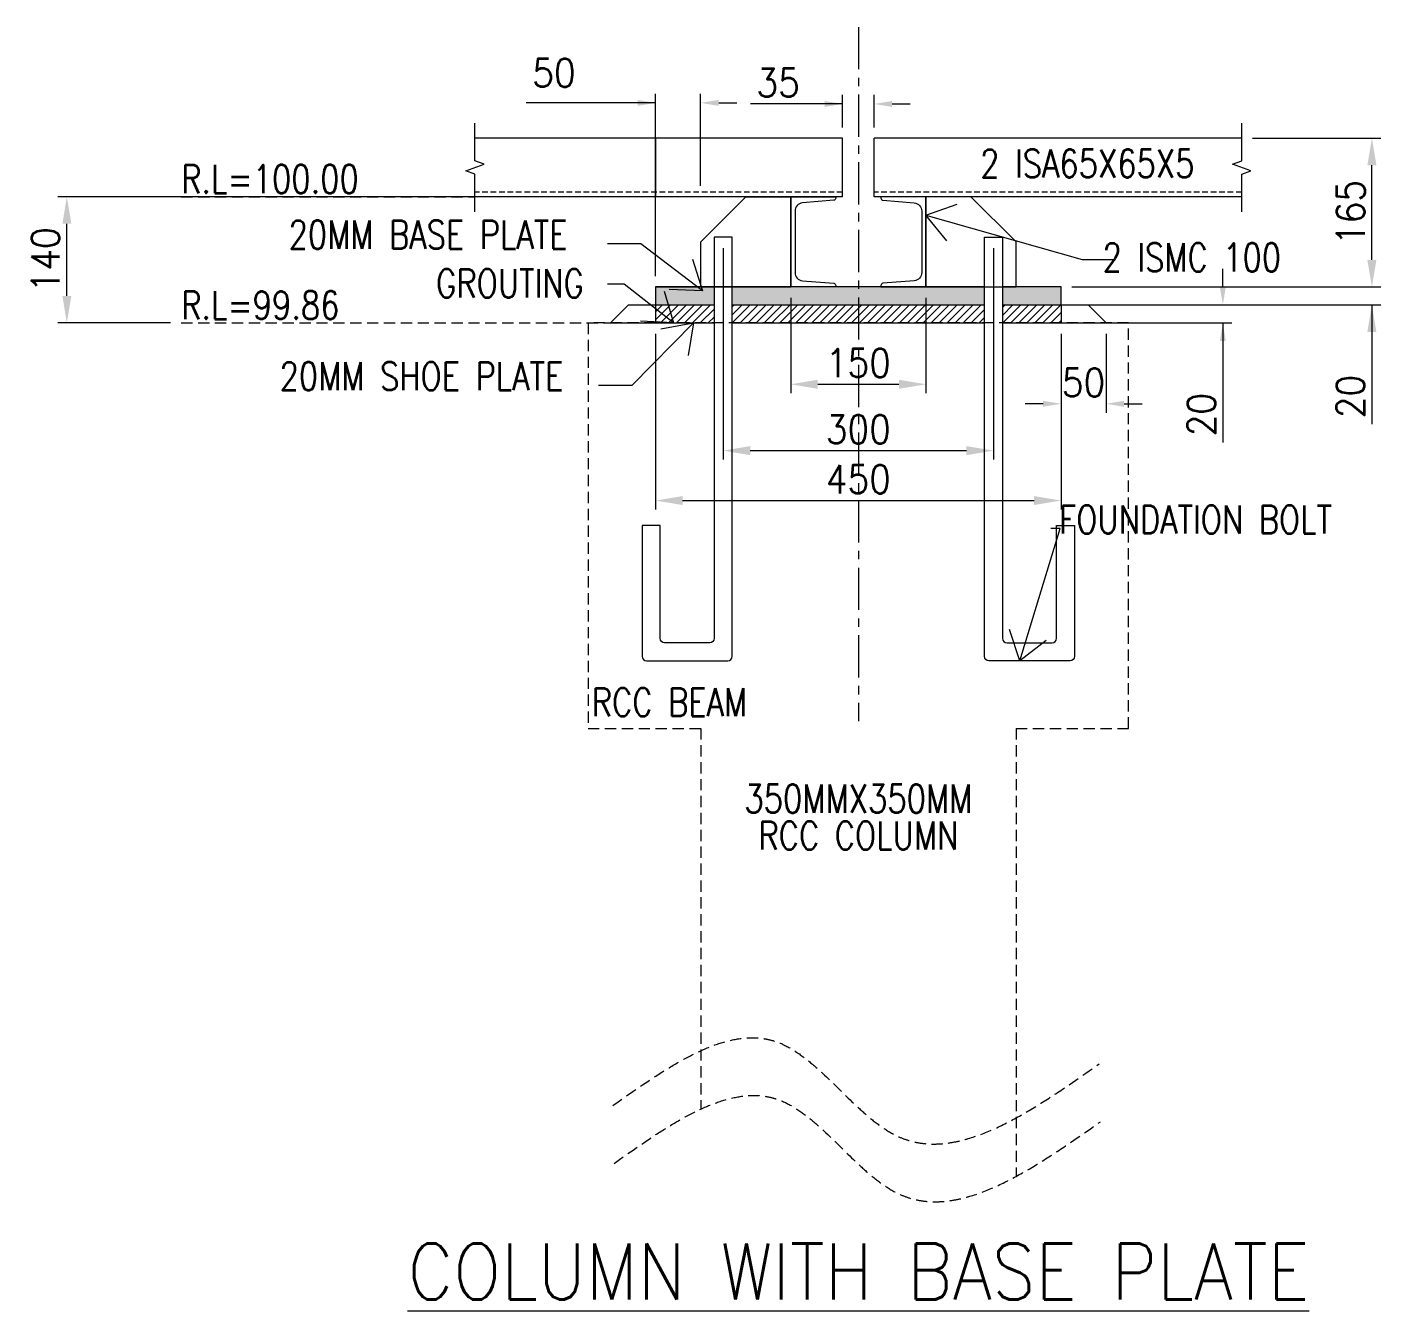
# Model space of a CAD drawing. Header units: millimetres. Extents: x 0 to 1124626, y -157535 to 82123.
# Drawn here: x 451630 to 457640, y 10240 to 15939 of the extents above; entities that cross this region are included whole.
import ezdxf
from ezdxf.enums import TextEntityAlignment as Align

# ---------------------------------------------------------------- set-up
doc = ezdxf.new("R2010")
doc.units = ezdxf.units.MM
doc.header["$MEASUREMENT"] = 0
for name, pattern in [('CENTER', [2, 1.25, -0.25, 0.25, -0.25]), ('DASHED', [0.75, 0.5, -0.25]), ('HIDDEN', [0.375, 0.25, -0.125])]:
    doc.linetypes.add(name, pattern=pattern)
for name, color, linetype, lineweight in [('CN', 253, 'Continuous', 15), ('Dim', 6, 'Continuous', 13), ('HIDE', 251, 'HIDDEN', 13), ('PEDESTAL', 232, 'Continuous', 15), ('Text', 7, 'Continuous', 15), ('TITLE TEXT', 50, 'Continuous', 18)]:
    doc.layers.add(name, color=color, linetype=linetype, lineweight=lineweight)
doc.styles.add('MtX_romans_shx', font='romans.shx')
doc.styles.add('style1', font='romans.shx', dxfattribs={"width": 0.9, "height": 300})
doc.dimstyles.new('4.0 DIM-1', dxfattribs={"dimscale": 40, "dimtxt": 125, "dimasz": 3, "dimexe": 1, "dimexo": 1.2, "dimgap": 0.8, "dimtad": 1, "dimdec": 0, "dimlfac": 0.25, "dimzin": 1, "dimdsep": 46, "dimtxsty": 'style1', "dimcen": 2, "dimclrd": 8, "dimclre": 8, "dimclrt": 7, "dimadec": 0, "dimazin": 0, "dimtfac": 1, "dimtdec": 0, "dimtofl": 0, "dimtmove": 1, "dimatfit": 3, "dimfxl": 1, "dimtolj": 1, "dimtzin": 0, "dimlwd": 9, "dimlwe": 9, "dimarcsym": 1})
doc.dimstyles.new('Copy of DIM-1', dxfattribs={"dimscale": 40, "dimtxt": 125, "dimasz": 3, "dimexe": 1, "dimexo": 1.2, "dimgap": 0.8, "dimtad": 1, "dimdec": 0, "dimzin": 1, "dimdsep": 46, "dimtxsty": 'style1', "dimcen": 2, "dimclrd": 8, "dimclre": 8, "dimclrt": 7, "dimadec": 0, "dimazin": 0, "dimtfac": 1, "dimtdec": 0, "dimtofl": 0, "dimtmove": 1, "dimatfit": 3, "dimfxl": 1, "dimtolj": 1, "dimtzin": 0, "dimlwd": 9, "dimlwe": 9, "dimarcsym": 1})

# ---------------------------------------------------------------- blocks, each defined once
blk = doc.blocks.new('*D646')
at = {"layer": 'DEFPOINTS', "color": 0, "ltscale": 20, "transparency": 16777216}
for p in [(454420.2, 15602.6), (454620.2, 15185.8), (454420.2, 14785.8)]:
    blk.add_point(p, dxfattribs=at)
at = {"layer": 'Dim', "color": 8, "lineweight": 9, "ltscale": 20, "transparency": 16777216}
for p, q in [((454420.2, 14833.8), (454420.2, 15642.6)), ((454620.2, 15233.8), (454620.2, 15642.6)), ((454420.2, 15602.6), (453846, 15602.6)), ((454340.2, 15602.6), (454260.2, 15602.6)), ((454700.2, 15602.6), (454780.2, 15602.6))]:
    blk.add_line(p, q, dxfattribs=at)
at = {"layer": 'Dim', "color": 8, "ltscale": 20, "transparency": 16777216}
for points in [[(454340.2, 15589.3), (454340.2, 15615.9), (454420.2, 15602.6)], [(454700.2, 15615.9), (454700.2, 15589.3), (454620.2, 15602.6)]]:
    blk.add_solid(points, dxfattribs=at)
at = {"layer": 'Dim', "color": 7, "ltscale": 20, "transparency": 16777216, "insert": (453969, 15735.7), "char_height": 125, "attachment_point": 5, "style": 'style1'}
blk.add_mtext('\\A1;50', dxfattribs=at)
blk = doc.blocks.new('*D647')
at = {"layer": 'DEFPOINTS', "color": 0, "ltscale": 20, "transparency": 16777216}
for p in [(456240.2, 14705.8), (456938.4, 14705.8), (456240.2, 14625.8)]:
    blk.add_point(p, dxfattribs=at)
at = {"layer": 'Dim', "color": 8, "lineweight": 9, "ltscale": 20, "transparency": 16777216}
for p, q in [((456938.4, 14785.8), (456938.4, 14865.8)), ((456288.2, 14705.8), (456978.4, 14705.8)), ((456288.2, 14625.8), (456978.4, 14625.8)), ((456938.4, 14625.8), (456938.4, 14095.6)), ((456938.4, 14545.8), (456938.4, 14465.8))]:
    blk.add_line(p, q, dxfattribs=at)
at = {"layer": 'Dim', "color": 8, "ltscale": 20, "transparency": 16777216}
for points in [[(456925.1, 14785.8), (456951.7, 14785.8), (456938.4, 14705.8)], [(456951.7, 14545.8), (456925.1, 14545.8), (456938.4, 14625.8)]]:
    blk.add_solid(points, dxfattribs=at)
at = {"layer": 'Dim', "color": 7, "ltscale": 20, "transparency": 16777216, "insert": (456843.9, 14218.7), "char_height": 125, "attachment_point": 5, "rotation": 90, "style": 'style1'}
blk.add_mtext('\\A1;20', dxfattribs=at)
blk = doc.blocks.new('*D648')
at = {"layer": 'DEFPOINTS', "color": 0, "ltscale": 20, "transparency": 16777216}
for p in [(456220.2, 14625.8), (456420.2, 14625.8), (456420.2, 14266.7)]:
    blk.add_point(p, dxfattribs=at)
at = {"layer": 'Dim', "color": 8, "lineweight": 9, "ltscale": 20, "transparency": 16777216}
for p, q in [((456220.2, 14577.8), (456220.2, 14226.7)), ((456420.2, 14577.8), (456420.2, 14226.7)), ((456140.2, 14266.7), (456060.2, 14266.7)), ((456500.2, 14266.7), (456580.2, 14266.7))]:
    blk.add_line(p, q, dxfattribs=at)
at = {"layer": 'Dim', "color": 8, "ltscale": 20, "transparency": 16777216}
for points in [[(456140.2, 14253.4), (456140.2, 14280.1), (456220.2, 14266.7)], [(456500.2, 14280.1), (456500.2, 14253.4), (456420.2, 14266.7)]]:
    blk.add_solid(points, dxfattribs=at)
at = {"layer": 'Dim', "color": 7, "ltscale": 20, "transparency": 16777216, "insert": (456320.2, 14361.2), "char_height": 125, "attachment_point": 5, "style": 'style1'}
blk.add_mtext('\\A1;50', dxfattribs=at)
blk = doc.blocks.new('*D649')
at = {"layer": 'DEFPOINTS', "color": 0, "ltscale": 20, "transparency": 16777216}
for p in [(455020.2, 14785.8), (455620.2, 14785.8), (455620.2, 14353.4)]:
    blk.add_point(p, dxfattribs=at)
at = {"layer": 'Dim', "color": 8, "lineweight": 9, "ltscale": 20, "transparency": 16777216}
for p, q in [((455020.2, 14737.8), (455020.2, 14313.4)), ((455620.2, 14737.8), (455620.2, 14313.4)), ((455140.2, 14353.4), (455500.2, 14353.4))]:
    blk.add_line(p, q, dxfattribs=at)
at = {"layer": 'Dim', "color": 8, "ltscale": 20, "transparency": 16777216}
for points in [[(455140.2, 14373.4), (455140.2, 14333.4), (455020.2, 14353.4)], [(455500.2, 14333.4), (455500.2, 14373.4), (455620.2, 14353.4)]]:
    blk.add_solid(points, dxfattribs=at)
at = {"layer": 'Dim', "color": 7, "ltscale": 20, "transparency": 16777216, "insert": (455320.2, 14447.9), "char_height": 125, "attachment_point": 5, "style": 'style1'}
blk.add_mtext('\\A1;150', dxfattribs=at)
blk = doc.blocks.new('*D650')
at = {"layer": 'DEFPOINTS', "color": 0, "ltscale": 20, "transparency": 16777216}
for p in [(454720.2, 15005.8), (455920.2, 15005.8), (455920.2, 14058.7)]:
    blk.add_point(p, dxfattribs=at)
at = {"layer": 'Dim', "color": 8, "lineweight": 9, "ltscale": 20, "transparency": 16777216}
for p, q in [((454720.2, 14957.8), (454720.2, 14018.7)), ((455920.2, 14957.8), (455920.2, 14018.7)), ((454840.2, 14058.7), (455800.2, 14058.7))]:
    blk.add_line(p, q, dxfattribs=at)
at = {"layer": 'Dim', "color": 8, "ltscale": 20, "transparency": 16777216}
for points in [[(454840.2, 14078.7), (454840.2, 14038.7), (454720.2, 14058.7)], [(455800.2, 14038.7), (455800.2, 14078.7), (455920.2, 14058.7)]]:
    blk.add_solid(points, dxfattribs=at)
at = {"layer": 'Dim', "color": 7, "ltscale": 20, "transparency": 16777216, "insert": (455320.2, 14153.2), "char_height": 125, "attachment_point": 5, "style": 'style1'}
blk.add_mtext('\\A1;300', dxfattribs=at)
blk = doc.blocks.new('*D651')
at = {"layer": 'DEFPOINTS', "color": 0, "ltscale": 20, "transparency": 16777216}
for p in [(454420.2, 14625.8), (456220.2, 14625.8), (456220.2, 13837.2)]:
    blk.add_point(p, dxfattribs=at)
at = {"layer": 'Dim', "color": 8, "lineweight": 9, "ltscale": 20, "transparency": 16777216}
for p, q in [((454420.2, 14577.8), (454420.2, 13797.2)), ((456220.2, 14577.8), (456220.2, 13797.2)), ((454540.2, 13837.2), (456100.2, 13837.2))]:
    blk.add_line(p, q, dxfattribs=at)
at = {"layer": 'Dim', "color": 8, "ltscale": 20, "transparency": 16777216}
for points in [[(454540.2, 13857.2), (454540.2, 13817.2), (454420.2, 13837.2)], [(456100.2, 13817.2), (456100.2, 13857.2), (456220.2, 13837.2)]]:
    blk.add_solid(points, dxfattribs=at)
at = {"layer": 'Dim', "color": 7, "ltscale": 20, "transparency": 16777216, "insert": (455320.2, 13931.7), "char_height": 125, "attachment_point": 5, "style": 'style1'}
blk.add_mtext('\\A1;450', dxfattribs=at)
blk = doc.blocks.new('*D652')
at = {"layer": 'DEFPOINTS', "color": 0, "ltscale": 20, "transparency": 16777216}
for p in [(456658.8, 14785.8), (457600, 14785.8), (456658.8, 14705.8)]:
    blk.add_point(p, dxfattribs=at)
at = {"layer": 'Dim', "color": 8, "lineweight": 9, "ltscale": 20, "transparency": 16777216}
for p, q in [((457600, 14905.8), (457600, 15025.8)), ((456706.8, 14785.8), (457640, 14785.8)), ((456706.8, 14705.8), (457640, 14705.8)), ((457600, 14705.8), (457600, 14175.6)), ((457600, 14585.8), (457600, 14465.8))]:
    blk.add_line(p, q, dxfattribs=at)
at = {"layer": 'Dim', "color": 8, "ltscale": 20, "transparency": 16777216}
for points in [[(457580, 14905.8), (457620, 14905.8), (457600, 14785.8)], [(457620, 14585.8), (457580, 14585.8), (457600, 14705.8)]]:
    blk.add_solid(points, dxfattribs=at)
at = {"layer": 'Dim', "color": 7, "ltscale": 20, "transparency": 16777216, "insert": (457505.5, 14298.7), "char_height": 125, "attachment_point": 5, "rotation": 90, "style": 'style1'}
blk.add_mtext('\\A1;20', dxfattribs=at)
blk = doc.blocks.new('*D653')
at = {"layer": 'DEFPOINTS', "color": 0, "ltscale": 20, "transparency": 16777216}
for p in [(457022.3, 15445.8), (457600.3, 15445.8), (456220.2, 14785.8)]:
    blk.add_point(p, dxfattribs=at)
at = {"layer": 'Dim', "color": 8, "lineweight": 9, "ltscale": 20, "transparency": 16777216}
for p, q in [((457070.3, 15445.8), (457640.3, 15445.8)), ((457600.3, 14905.8), (457600.3, 15325.8)), ((456268.2, 14785.8), (457640.3, 14785.8))]:
    blk.add_line(p, q, dxfattribs=at)
at = {"layer": 'Dim', "color": 8, "ltscale": 20, "transparency": 16777216}
for points in [[(457620.3, 15325.8), (457580.3, 15325.8), (457600.3, 15445.8)], [(457580.3, 14905.8), (457620.3, 14905.8), (457600.3, 14785.8)]]:
    blk.add_solid(points, dxfattribs=at)
at = {"layer": 'Dim', "color": 7, "ltscale": 20, "transparency": 16777216, "insert": (457505.8, 15115.8), "char_height": 125, "attachment_point": 5, "rotation": 90, "style": 'style1'}
blk.add_mtext('\\A1;165', dxfattribs=at)
blk = doc.blocks.new('*D1095')
at = {"layer": 'DEFPOINTS', "color": 0, "ltscale": 20, "transparency": 16777216}
for p in [(455390.2, 15597.8), (455250.2, 15445.8), (455390.2, 15445.8)]:
    blk.add_point(p, dxfattribs=at)
at = {"layer": 'Dim', "color": 8, "lineweight": 9, "ltscale": 20, "transparency": 16777216}
for p, q in [((455250.2, 15493.8), (455250.2, 15637.8)), ((455390.2, 15493.8), (455390.2, 15637.8)), ((455250.2, 15597.8), (454841.1, 15597.8)), ((455170.2, 15597.8), (455090.2, 15597.8)), ((455470.2, 15597.8), (455550.2, 15597.8))]:
    blk.add_line(p, q, dxfattribs=at)
at = {"layer": 'Dim', "color": 8, "ltscale": 20, "transparency": 16777216}
for points in [[(455170.2, 15584.5), (455170.2, 15611.1), (455250.2, 15597.8)], [(455470.2, 15611.1), (455470.2, 15584.5), (455390.2, 15597.8)]]:
    blk.add_solid(points, dxfattribs=at)
at = {"layer": 'Dim', "color": 7, "ltscale": 20, "transparency": 16777216, "insert": (454964.1, 15692.3), "char_height": 125, "attachment_point": 5, "style": 'style1'}
blk.add_mtext('\\A1;35', dxfattribs=at)
blk = doc.blocks.new('*D1096')
at = {"layer": 'DEFPOINTS', "color": 0, "ltscale": 20, "transparency": 16777216}
for p in [(451806.3, 15185.8), (454220.2, 15185.8), (452314, 14625.8)]:
    blk.add_point(p, dxfattribs=at)
at = {"layer": 'Dim', "color": 8, "lineweight": 9, "ltscale": 20, "transparency": 16777216}
for p, q in [((454172.2, 15185.8), (451766.3, 15185.8)), ((451806.3, 14745.8), (451806.3, 15065.8)), ((452266, 14625.8), (451766.3, 14625.8))]:
    blk.add_line(p, q, dxfattribs=at)
at = {"layer": 'Dim', "color": 8, "ltscale": 20, "transparency": 16777216}
for points in [[(451826.3, 15065.8), (451786.3, 15065.8), (451806.3, 15185.8)], [(451786.3, 14745.8), (451826.3, 14745.8), (451806.3, 14625.8)]]:
    blk.add_solid(points, dxfattribs=at)
at = {"layer": 'Dim', "color": 7, "ltscale": 20, "transparency": 16777216, "insert": (451711.8, 14905.8), "char_height": 125, "attachment_point": 5, "rotation": 90, "style": 'style1'}
blk.add_mtext('\\A1;140', dxfattribs=at)

msp = doc.modelspace()

# ---------------------------------------------------------------- hatches: boundary and pattern name
at = {"layer": 'PEDESTAL', "ltscale": 20}
h = msp.add_hatch(dxfattribs=at)
h.set_pattern_fill('ANSI31', color=256)
h.set_pattern_definition([(45, (621749.11583, -4512.24784), (-0.08838834765, 0.08838834765), [])])
h.paths.add_polyline_path([(454760.212, 14705.764), (454760.212, 14785.764), (455880.212, 14785.764), (455880.212, 14705.764)])
h.paths.add_polyline_path([(455960.212, 14705.764), (455960.212, 14785.764), (456220.212, 14785.764), (456220.212, 14705.764)])
h.paths.add_polyline_path([(454420.212, 14705.764), (454420.212, 14785.764), (454680.212, 14785.764), (454680.212, 14705.764)])
h = msp.add_hatch(dxfattribs=at)
h.set_pattern_fill('ANSI31', color=256, scale=200)
h.set_pattern_definition([(45, (575219.29, -29564.876), (-17.6776695, 17.6776695), [])])
h.paths.add_polyline_path([(454760.212, 14625.764), (454760.212, 14705.764), (455880.212, 14705.764), (455880.212, 14625.764)])
h.paths.add_polyline_path([(455960.212, 14625.764), (455960.212, 14705.764), (456220.212, 14705.764), (456220.212, 14625.764)])
h.paths.add_polyline_path([(454420.212, 14625.764), (454420.212, 14705.764), (454680.212, 14705.764), (454680.212, 14625.764)])

# ---------------------------------------------------------------- linework, layer by layer
at = {"layer": 'CN', "color": 252, "linetype": 'CENTER', "ltscale": 150, "true_color": 0x939598}
msp.add_line((455320.212, 15939.1046), (455320.212, 12858.3045), dxfattribs=at)
at = {"layer": 'Dim', "color": 31, "linetype": 'DASHED', "ltscale": 100, "true_color": 0xfecc66}
for p, q in [((452313.9745, 15185.764), (453618.1714, 15185.764)), ((452313.9745, 14625.764), (454220.212, 14625.764))]:
    msp.add_line(p, q, dxfattribs=at)
at = {"layer": 'Dim', "ltscale": 20}
for p, q in [((454300.212, 14705.764), (454220.212, 14625.764)), ((454300.212, 14705.764), (454680.212, 14705.764)), ((454420.212, 14705.764), (454420.212, 14625.764)), ((454760.212, 14705.764), (455880.212, 14705.764)), ((455960.212, 14705.764), (456340.212, 14705.764)), ((456220.212, 14705.764), (456220.212, 14625.764)), ((456340.212, 14705.764), (456420.212, 14625.764)), ((454220.212, 14625.764), (454680.212, 14625.764)), ((454760.212, 14625.764), (455880.212, 14625.764)), ((455960.212, 14625.764), (456420.212, 14625.764))]:
    msp.add_line(p, q, dxfattribs=at)
for points in [[(455020.212, 14785.764), (455020.212, 15185.764), (455220.212, 15185.764), (455220.212, 15179.9704, -0.390224358), (455211.037, 15170.0045), (455072.0421, 15158.4983, 0.390224358), (455039.012, 15122.621), (455039.012, 14848.907, 0.390224358), (455072.0421, 14813.0297), (455211.037, 14801.5235, -0.390224358), (455220.212, 14791.5576), (455220.212, 14785.764)], [(455620.212, 14785.764), (455620.212, 15185.764), (455420.212, 15185.764), (455420.212, 15179.9704, 0.390224358), (455429.387, 15170.0045), (455568.382, 15158.4983, -0.390224358), (455601.412, 15122.621), (455601.412, 14848.907, -0.390224358), (455568.382, 14813.0297), (455429.387, 14801.5235, 0.390224358), (455420.212, 14791.5576), (455420.212, 14785.764)], [(454760.212, 15005.764), (454680.212, 15005.764), (454680.212, 13225.764, -0.414213562), (454660.212, 13205.764), (454460.212, 13205.764, -0.414213562), (454440.212, 13225.764), (454440.212, 13725.764), (454360.212, 13725.764), (454360.212, 13145.764, 0.414213562), (454380.212, 13125.764), (454740.212, 13125.764, 0.414213562), (454760.212, 13145.764)], [(455880.212, 15005.764), (455960.212, 15005.764), (455960.212, 13225.764, 0.414213562), (455980.212, 13205.764), (456180.212, 13205.764, 0.414213562), (456200.212, 13225.764), (456200.212, 13725.764), (456280.212, 13725.764), (456280.212, 13145.764, -0.414213562), (456260.212, 13125.764), (455900.212, 13125.764, -0.414213562), (455880.212, 13145.764)]]:
    msp.add_lwpolyline(points, format="xyb", close=True, dxfattribs=at)
for points in [[(454680.212, 14785.764), (454420.212, 14785.764), (454420.212, 14705.764), (454680.212, 14705.764)], [(455880.212, 14785.764), (454760.212, 14785.764)], [(455960.212, 14705.764), (456220.212, 14705.764), (456220.212, 14785.764), (455960.212, 14785.764)], [(454760.212, 14705.764), (455880.212, 14705.764)]]:
    msp.add_lwpolyline(points, dxfattribs=at)
at = {"layer": 'HIDE', "linetype": 'HIDDEN', "ltscale": 200}
for p, q in [((454620.212, 12825.764), (454620.212, 11135.3255)), ((456020.212, 12825.764), (456020.212, 10836.629))]:
    msp.add_line(p, q, dxfattribs=at)
msp.add_lwpolyline([(456020.212, 12825.764), (456520.212, 12825.764), (456520.212, 14625.764), (454120.212, 14625.764), (454120.212, 12825.764), (454620.212, 12825.764)], dxfattribs=at)
for points in [[(454229.6825, 11150.8994), (454959.3739, 11433.5247), (455493.45, 11015.5829), (456389.2912, 11335.9406)], [(454235.9382, 10894.6634), (454965.6297, 11177.2886), (455499.7057, 10759.3469), (456395.547, 11079.7045)]]:
    msp.add_spline(points, degree=3, dxfattribs=at)
at = {"layer": 'PEDESTAL', "ltscale": 20}
for p, q in [((453618.1714, 15345.6775), (453618.1714, 15512.0716)), ((457022.2527, 15345.6775), (457022.2527, 15512.0716)), ((455250.212, 15445.764), (453618.1714, 15445.764)), ((454420.212, 15445.764), (454420.212, 15185.764)), ((455250.212, 15185.764), (455250.212, 15445.764)), ((457022.2527, 15445.764), (455390.212, 15445.764)), ((455390.212, 15185.764), (455390.212, 15445.764)), ((453618.1714, 15119.4564), (453618.1714, 15285.8505)), ((457022.2527, 15119.4564), (457022.2527, 15285.8505)), ((455250.212, 15185.764), (453618.1714, 15185.764)), ((457022.2527, 15185.764), (455390.212, 15185.764)), ((454420.212, 14785.764), (455020.212, 14785.764))]:
    msp.add_line(p, q, dxfattribs=at)
at = {"layer": 'PEDESTAL', "linetype": 'HIDDEN', "ltscale": 100}
for p, q in [((455250.212, 15205.764), (453618.1714, 15205.764)), ((457022.2527, 15205.764), (455390.212, 15205.764))]:
    msp.add_line(p, q, dxfattribs=at)
at = {"layer": 'PEDESTAL', "ltscale": 20}
for points in [[(453618.1714, 15285.8505), (453577.078, 15300.8072), (453659.2648, 15330.7208), (453618.1714, 15345.6775)], [(457022.2527, 15285.8505), (457063.3461, 15300.8072), (456981.1593, 15330.7208), (457022.2527, 15345.6775)]]:
    msp.add_lwpolyline(points, dxfattribs=at)
for points in [[(455020.212, 14785.764), (454620.212, 14785.764), (454620.212, 14985.764), (454820.212, 15185.764), (455020.212, 15185.764)], [(455620.212, 14785.764), (456020.212, 14785.764), (456020.212, 14985.764), (455820.212, 15185.764), (455620.212, 15185.764)]]:
    msp.add_lwpolyline(points, close=True, dxfattribs=at)

# ---------------------------------------------------------------- texts
at = {"layer": 'Text', "ltscale": 20, "style": 'style1', "width": 0.8}
for s, p in [('2 ISA65X65X5', (455861.0608, 15271.3632)), ('R.L=100.00', (452313.9745, 15202.2771)), ('20MM BASE PLATE', (452790.534, 14955.2142)), ('2 ISMC 100', (456404.3439, 14854.1621)), ('GROUTING ', (453445.5998, 14739.1371)), ('R.L=99.86', (452313.9745, 14642.2771)), ('20MM SHOE PLATE', (452750.534, 14326.7931)), ('FOUNDATION BOLT', (456210.3255, 13690.8934)), ('RCC BEAM', (454136.4826, 12879.6535))]:
    msp.add_text(s, height=125, dxfattribs=at).set_placement(p)
for s, p in [('350MMX350MM', (455320.212, 12451.4961)), ('RCC COLUMN', (455320.212, 12287.5264))]:
    msp.add_text(s, height=125, dxfattribs=at).set_placement(p, align=Align.CENTER)
at = {"layer": 'TITLE TEXT', "ltscale": 20, "style": 'MtX_romans_shx', "width": 0.9}
msp.add_text('%%UCOLUMN WITH BASE PLATE', height=250, dxfattribs=at).set_placement((455320.212, 10414.6071), align=Align.MIDDLE_CENTER)

# ---------------------------------------------------------------- dimensions: what is measured, and where the dimension line sits
at = {"layer": 'Dim', "ltscale": 20}
for base, p1, p2, picture, middle in [((454420.212, 15602.6156), (454620.212, 15185.764), (454420.212, 14785.764), '*D646', (453969.0345, 15621.8897)), ((455390.212, 15597.8023), (455250.212, 15445.764), (455390.212, 15445.764), '*D1095', (454964.147, 15597.8023)), ((456420.212, 14266.7402), (456220.212, 14625.764), (456420.212, 14625.764), '*D648', (456320.212, 14266.7402))]:
    dim = msp.add_linear_dim(base=base, p1=p1, p2=p2, dimstyle='4.0 DIM-1', override={"dimasz": 2}, dxfattribs=at)
    dim.commit()
    dim.dimension.update_dxf_attribs({"geometry": picture, "text_midpoint": middle, "dimtype": 160})
for base, p1, p2, picture, middle in [((457600.2732, 15445.764), (456220.212, 14785.764), (457022.2527, 15445.764), '*D653', (457505.7732, 15115.764)), ((451806.2694, 15185.764), (452313.9745, 14625.764), (454220.212, 15185.764), '*D1096', (451711.7694, 14905.764))]:
    dim = msp.add_linear_dim(base=base, p1=p1, p2=p2, angle=90, dimstyle='4.0 DIM-1', dxfattribs=at)
    dim.commit()
    dim.dimension.update_dxf_attribs({"geometry": picture, "text_midpoint": middle})
for base, p1, p2, picture, middle in [((455920.212, 14058.6644), (454720.212, 15005.764), (455920.212, 15005.764), '*D650', (455320.212, 14153.1644)), ((455620.212, 14353.4275), (455020.212, 14785.764), (455620.212, 14785.764), '*D649', (455320.212, 14447.9275)), ((456220.212, 13837.1817), (454420.212, 14625.764), (456220.212, 14625.764), '*D651', (455320.212, 13931.6817))]:
    dim = msp.add_linear_dim(base=base, p1=p1, p2=p2, dimstyle='4.0 DIM-1', dxfattribs=at)
    dim.commit()
    dim.dimension.update_dxf_attribs({"geometry": picture, "text_midpoint": middle})
dim = msp.add_linear_dim(base=(457599.9735, 14785.764), p1=(456658.7771, 14705.764), p2=(456658.7771, 14785.764), angle=90, dimstyle='4.0 DIM-1', dxfattribs=at)
dim.commit()
dim.dimension.update_dxf_attribs({"geometry": '*D652', "text_midpoint": (457621.077, 14298.6997), "dimtype": 160})
dim = msp.add_linear_dim(base=(456938.4098, 14705.764), p1=(456240.212, 14625.764), p2=(456240.212, 14705.764), angle=90, dimstyle='4.0 DIM-1', override={"dimasz": 2}, dxfattribs=at)
dim.commit()
dim.dimension.update_dxf_attribs({"geometry": '*D647', "text_midpoint": (456972.8778, 14218.6997), "dimtype": 160})

# ---------------------------------------------------------------- leaders
for points in [[(455620.212, 15103.9005), (456313.9156, 14907.3314), (456462.056, 14907.3314)], [(454627.9731, 14768.0533), (454354.4293, 14976.9162), (454206.2889, 14976.9162)], [(454500.212, 14625.764), (454280.3591, 14797.6057), (454206.2889, 14797.6057)], [(454587.9731, 14625.764), (454314.4293, 14348.4951), (454166.2889, 14348.4951)], [(456037.3653, 13125.764), (456216.8039, 13713.063), (456174.9467, 13713.063)]]:
    msp.add_leader(points, dimstyle='Copy of DIM-1', override={"dimtxt": 125, "dimasz": 3, "dimgap": 0.8, "dimtad": 0, "dimldrblk": 'Open90'}, dxfattribs=at)

doc.saveas('drawing.dxf')
